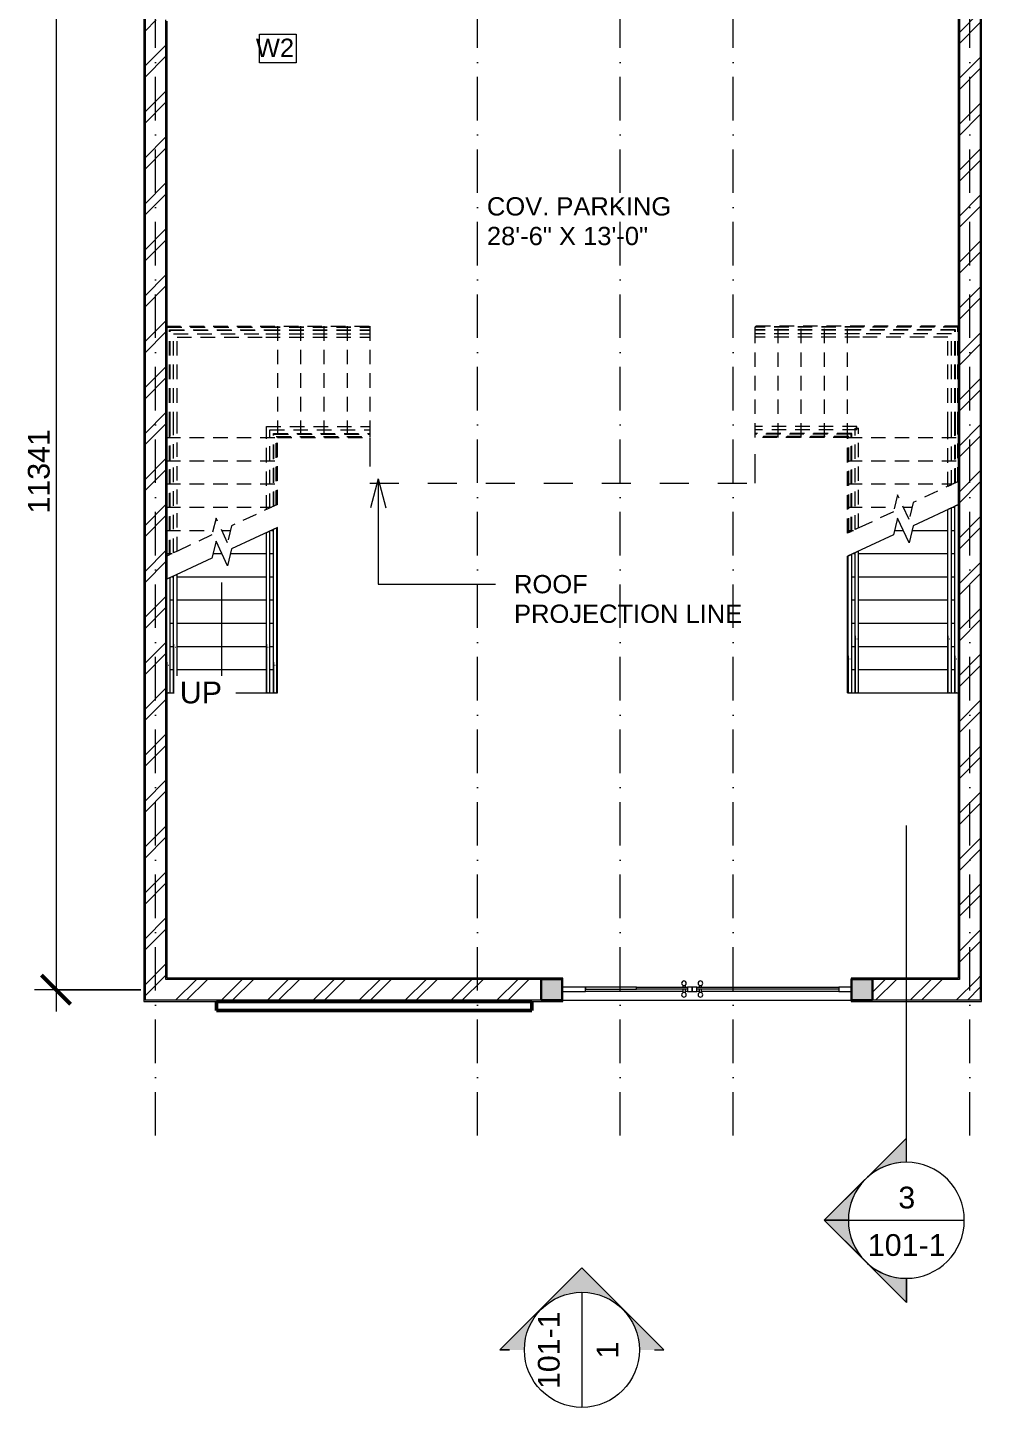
# Model space of a CAD drawing. Header units: millimetres. Extents: x -12349 to 27424, y -32504 to 3768.
# Drawn here: x -10432 to 13, y -31877 to -16772 of the extents above; entities that cross this region are included whole.
import ezdxf

# ---------------------------------------------------------------- set-up
doc = ezdxf.new("R2010")
doc.units = ezdxf.units.MM
for name, pattern in [('Dash', [635, 317.5, -317.5]), ('Dash Dot 3_16_', [793.75, 476.25, -158.75, 0, -158.75]), ('Overhead 1_16_', [257.96875, 158.75, -99.21875])]:
    doc.linetypes.add(name, pattern=pattern)
for name, color, linetype, lineweight in [('A-ANNO-DIMS', 8, 'Continuous', 9), ('A-ANNO-DIMS-100', 8, 'Continuous', 9), ('A-DETL-1', 8, 'Dash', 9), ('A-FLOR', 8, 'Continuous', 13), ('A-FLOR-HRAL', 6, 'Continuous', 9), ('A-FLOR-HRAL-1', 6, 'Overhead 1_16_', 9), ('A-FLOR-HRAL-MBND', 6, 'Overhead 1_16_', 9), ('A-GENM', 8, 'Continuous', 9), ('A-GENM-1', 8, 'Continuous', 20), ('A-GLAZ-IDEN', 7, 'Continuous', 9), ('A-WALL', 4, 'Continuous', 13), ('A-WALL-1', 7, 'Continuous', 13), ('A-WALL-2', 4, 'Continuous', 50), ('A-WALL-FNSH-1', 55, 'Continuous', 9), ('A-WALL-PATT-1', 8, 'Continuous', 9), ('G-ANNO-SYMB', 7, 'Continuous', 9), ('G-ANNO-TEXT-1', 37, 'Continuous', 9), ('S-COLS', 3, 'Continuous', 9), ('S-COLS-1', 3, 'Continuous', 30), ('S-GRID-1', 7, 'Dash Dot 3_16_', 9), ('S-STRS', 2, 'Continuous', 9), ('S-STRS-ANNO', 7, 'Continuous', 9), ('S-STRS-IDEN', 7, 'Continuous', 9), ('S-STRS-MBND', 2, 'Overhead 1_16_', 9), ('S-STRS-MBND-1', 2, 'Continuous', 9)]:
    doc.layers.add(name, color=color, linetype=linetype, lineweight=lineweight)
doc.styles.add('Arial', font='arial.ttf', dxfattribs={"height": 238.125})
doc.styles.add('Arial_2', font='arial.ttf', dxfattribs={"height": 200})
doc.dimstyles.new('Linear_-_3_32__Arial', dxfattribs={"dimscale": 304.8, "dimtxt": 242.94927, "dimasz": 1.041667, "dimexe": 0.78125, "dimexo": 0.520833, "dimgap": 0, "dimtad": 1, "dimdec": 0, "dimzin": 0, "dimdsep": 46, "dimtxsty": 'Arial', "dimblk1": 'OBLIQUE', "dimblk2": 'OBLIQUE', "dimsah": 1, "dimcen": 0.09, "dimdle": 0.78125, "dimazin": 0, "dimtfac": 1, "dimtdec": 4, "dimtix": 1, "dimtmove": 0, "dimatfit": 3, "dimfxl": 1, "dimtvp": 1, "dimtolj": 1, "dimtzin": 0, "dimarcsym": 2})
pattern_1 = [(45, (0, 0), (-251.447, 251.447), []), (45, (0, 381), (-251.447, 251.447), [])]

# ---------------------------------------------------------------- blocks, each defined once
blk = doc.blocks.new('Railing - Railing-233095-FGL')
at = {"layer": 'A-FLOR-HRAL-MBND'}
for p, q in [((21222, -6685), (21247, -6685)), ((21222, -7734), (21222, -6685)), ((21222, -6685), (21247, -6685)), ((21222, -7734), (21222, -6685)), ((21222, -6685), (21247, -6685)), ((21222, -7734), (21222, -6685)), ((21222, -6685), (21247, -6685)), ((21222, -7734), (21222, -6685)), ((21222, -6685), (21247, -6685)), ((21222, -7734), (21222, -6685)), ((21222, -6685), (21247, -6685)), ((21222, -7734), (21222, -6685)), ((21222, -6685), (21247, -6685)), ((21222, -7734), (21222, -6685)), ((21247, -7709), (21247, -6685)), ((21247, -7709), (21247, -6685)), ((21247, -7709), (21247, -6685)), ((21247, -7709), (21247, -6685)), ((21247, -7709), (21247, -6685)), ((21247, -7709), (21247, -6685)), ((21247, -7709), (21247, -6685)), ((22009, -7734), (21222, -7734)), ((22009, -7734), (21222, -7734)), ((22009, -7734), (21222, -7734)), ((22009, -7734), (21222, -7734)), ((22009, -7734), (21222, -7734)), ((22009, -7734), (21222, -7734)), ((22009, -7734), (21222, -7734)), ((21997, -7709), (21247, -7709)), ((21997, -7709), (21247, -7709)), ((21997, -7709), (21247, -7709)), ((21997, -7709), (21247, -7709)), ((21997, -7709), (21247, -7709)), ((21997, -7709), (21247, -7709)), ((21997, -7709), (21247, -7709))]:
    blk.add_line(p, q, dxfattribs=at)
blk = doc.blocks.new('Railing - Railing-233099-FGL')
at = {"layer": 'A-FLOR-HRAL-MBND'}
for p, q in [((20053, -6685), (20079, -6685)), ((20053, -7825), (20053, -6685)), ((20053, -6685), (20079, -6685)), ((20053, -7825), (20053, -6685)), ((20053, -6685), (20079, -6685)), ((20053, -7825), (20053, -6685)), ((20053, -6685), (20079, -6685)), ((20053, -7825), (20053, -6685)), ((20053, -6685), (20079, -6685)), ((20053, -7825), (20053, -6685)), ((20053, -6685), (20079, -6685)), ((20053, -7825), (20053, -6685)), ((20053, -6685), (20079, -6685)), ((20053, -7825), (20053, -6685)), ((20079, -7825), (20079, -6685)), ((20079, -7825), (20079, -6685)), ((20079, -7825), (20079, -6685)), ((20079, -7825), (20079, -6685)), ((20079, -7825), (20079, -6685)), ((20079, -7825), (20079, -6685)), ((20079, -7825), (20079, -6685)), ((20053, -8903), (20053, -7825)), ((20053, -8903), (20053, -7825)), ((20053, -8903), (20053, -7825)), ((20053, -8903), (20053, -7825)), ((20053, -8903), (20053, -7825)), ((20053, -8903), (20053, -7825)), ((20053, -8903), (20053, -7825)), ((20079, -8877), (20079, -7825)), ((20079, -8877), (20079, -7825)), ((20079, -8877), (20079, -7825)), ((20079, -8877), (20079, -7825)), ((20079, -8877), (20079, -7825)), ((20079, -8877), (20079, -7825)), ((20079, -8877), (20079, -7825)), ((21136, -8903), (20053, -8903)), ((21136, -8903), (20053, -8903)), ((21136, -8903), (20053, -8903)), ((21136, -8903), (20053, -8903)), ((21136, -8903), (20053, -8903)), ((21136, -8903), (20053, -8903)), ((21136, -8903), (20053, -8903)), ((21136, -8877), (20079, -8877)), ((21136, -8877), (20079, -8877)), ((21136, -8877), (20079, -8877)), ((21136, -8877), (20079, -8877)), ((21136, -8877), (20079, -8877)), ((21136, -8877), (20079, -8877)), ((21136, -8877), (20079, -8877)), ((22542, -8877), (21136, -8877)), ((22542, -8877), (21136, -8877)), ((22542, -8877), (21136, -8877)), ((22542, -8877), (21136, -8877)), ((22542, -8877), (21136, -8877)), ((22542, -8877), (21136, -8877)), ((22542, -8877), (21136, -8877)), ((22554, -8903), (21136, -8903)), ((22554, -8903), (21136, -8903)), ((22554, -8903), (21136, -8903)), ((22554, -8903), (21136, -8903)), ((22554, -8903), (21136, -8903)), ((22554, -8903), (21136, -8903)), ((22554, -8903), (21136, -8903))]:
    blk.add_line(p, q, dxfattribs=at)
blk = doc.blocks.new('Top Rail Type - Top Rail_Internal_-233107-FGL')
at = {"layer": 'A-FLOR-HRAL'}
for p, q in [((24054, -7703), (23719, -7703)), ((23719, -7741), (24054, -7741)), ((23750, -7724), (23750, -7720))]:
    blk.add_line(p, q, dxfattribs=at)
at = {"layer": 'A-FLOR-HRAL', "flags": 128}
blk.add_lwpolyline([(24054, -7720), (24054, -7722), (24054, -7723)], dxfattribs=at)
blk = doc.blocks.new('Top Rail Type - Top Rail_Internal_-V10-FGL')
at = {"layer": 'A-FLOR-HRAL'}
for p, q in [((22248, -7703), (22266, -7741)), ((24054, -7703), (22248, -7703)), ((24054, -7741), (24054, -7703)), ((24054, -7741), (22266, -7741))]:
    blk.add_line(p, q, dxfattribs=at)
at = {"layer": 'A-FLOR-HRAL-1'}
for p, q in [((21215, -6685), (21253, -6685)), ((21215, -7741), (21215, -6685)), ((21253, -7703), (21253, -6685)), ((21994, -7703), (21253, -7703)), ((21994, -7703), (22012, -7741)), ((22012, -7741), (21215, -7741))]:
    blk.add_line(p, q, dxfattribs=at)
blk = doc.blocks.new('Handrail Type - Handrail_Internal_-233120-FGL')
at = {"layer": 'A-FLOR-HRAL'}
for p, q in [((24054, -7779), (23523, -7779)), ((23523, -7817), (24054, -7817)), ((23553, -7800), (23553, -7796))]:
    blk.add_line(p, q, dxfattribs=at)
at = {"layer": 'A-FLOR-HRAL', "flags": 128}
blk.add_lwpolyline([(24054, -7796), (24054, -7798), (24054, -7800)], dxfattribs=at)
blk = doc.blocks.new('Handrail Type - Handrail_Internal_-V11-FGL')
at = {"layer": 'A-FLOR-HRAL'}
for p, q in [((22284, -7779), (22302, -7817)), ((24054, -7779), (22284, -7779)), ((24054, -7817), (22302, -7817)), ((24054, -7817), (24054, -7779))]:
    blk.add_line(p, q, dxfattribs=at)
at = {"layer": 'A-FLOR-HRAL-1'}
for p, q in [((21139, -6685), (21177, -6685)), ((21139, -7817), (21139, -6685)), ((21177, -7779), (21177, -6685)), ((22048, -7817), (21139, -7817)), ((22030, -7779), (21177, -7779)), ((22030, -7779), (22048, -7817))]:
    blk.add_line(p, q, dxfattribs=at)
blk = doc.blocks.new('Top Rail Type - Top Rail_Internal_-233133-FGL')
at = {"layer": 'A-FLOR-HRAL'}
for p, q in [((24054, -8871), (23719, -8871)), ((23719, -8909), (23755, -8909)), ((23750, -8892), (23750, -8888))]:
    blk.add_line(p, q, dxfattribs=at)
at = {"layer": 'A-FLOR-HRAL', "flags": 128}
blk.add_lwpolyline([(24054, -8888), (24054, -8890), (24054, -8892)], dxfattribs=at)
blk = doc.blocks.new('Top Rail Type - Top Rail_Internal_-V12-FGL')
at = {"layer": 'A-FLOR-HRAL'}
for p, q in [((22793, -8871), (22811, -8909)), ((24054, -8871), (22793, -8871)), ((23750, -8909), (22811, -8909)), ((24054, -8905), (24054, -8871))]:
    blk.add_line(p, q, dxfattribs=at)
at = {"layer": 'A-FLOR-HRAL-1'}
for p, q in [((20047, -6685), (20085, -6685)), ((20047, -7825), (20047, -6685)), ((20085, -7825), (20085, -6685)), ((20047, -8909), (20047, -7825)), ((20085, -8871), (20085, -7825)), ((21136, -8909), (20047, -8909)), ((21136, -8871), (20085, -8871)), ((22539, -8871), (21136, -8871)), ((22557, -8909), (21136, -8909)), ((22539, -8871), (22557, -8909))]:
    blk.add_line(p, q, dxfattribs=at)
blk = doc.blocks.new('Handrail Type - Handrail_Internal_-233147-FGL')
at = {"layer": 'A-FLOR-HRAL'}
for p, q in [((24054, -8795), (23523, -8795)), ((23523, -8833), (24054, -8833)), ((23553, -8816), (23553, -8812))]:
    blk.add_line(p, q, dxfattribs=at)
at = {"layer": 'A-FLOR-HRAL', "flags": 128}
blk.add_lwpolyline([(24054, -8812), (24054, -8814), (24054, -8816)], dxfattribs=at)
blk = doc.blocks.new('Handrail Type - Handrail_Internal_-V13-FGL')
at = {"layer": 'A-FLOR-HRAL'}
for p, q in [((22758, -8795), (22776, -8833)), ((24054, -8795), (22758, -8795)), ((24054, -8833), (22776, -8833)), ((24054, -8833), (24054, -8795))]:
    blk.add_line(p, q, dxfattribs=at)
at = {"layer": 'A-FLOR-HRAL-1'}
for p, q in [((20123, -6685), (20161, -6685)), ((20123, -7825), (20123, -6685)), ((20161, -7825), (20161, -6685)), ((20123, -8833), (20123, -7825)), ((20161, -8795), (20161, -7825)), ((21136, -8833), (20123, -8833)), ((21136, -8795), (20161, -8795)), ((22504, -8795), (21136, -8795)), ((22522, -8833), (21136, -8833)), ((22504, -8795), (22522, -8833))]:
    blk.add_line(p, q, dxfattribs=at)
blk = doc.blocks.new('Railing - Railing-233194-FGL')
at = {"layer": 'A-FLOR-HRAL-MBND'}
for p, q in [((20053, -246), (20053, -1323)), ((21136, -246), (20053, -246)), ((20053, -246), (20053, -1323)), ((21136, -246), (20053, -246)), ((20053, -246), (20053, -1323)), ((21136, -246), (20053, -246)), ((20053, -246), (20053, -1323)), ((21136, -246), (20053, -246)), ((20053, -246), (20053, -1323)), ((21136, -246), (20053, -246)), ((20053, -246), (20053, -1323)), ((21136, -246), (20053, -246)), ((20053, -246), (20053, -1323)), ((21136, -246), (20053, -246)), ((20079, -272), (20079, -1323)), ((21136, -272), (20079, -272)), ((20079, -272), (20079, -1323)), ((21136, -272), (20079, -272)), ((20079, -272), (20079, -1323)), ((21136, -272), (20079, -272)), ((20079, -272), (20079, -1323)), ((21136, -272), (20079, -272)), ((20079, -272), (20079, -1323)), ((21136, -272), (20079, -272)), ((20079, -272), (20079, -1323)), ((21136, -272), (20079, -272)), ((20079, -272), (20079, -1323)), ((21136, -272), (20079, -272)), ((21743, -246), (21136, -246)), ((21743, -246), (21136, -246)), ((21743, -246), (21136, -246)), ((21743, -246), (21136, -246)), ((21743, -246), (21136, -246)), ((21743, -246), (21136, -246)), ((21743, -246), (21136, -246)), ((21755, -272), (21136, -272)), ((21755, -272), (21136, -272)), ((21755, -272), (21136, -272)), ((21755, -272), (21136, -272)), ((21755, -272), (21136, -272)), ((21755, -272), (21136, -272)), ((21755, -272), (21136, -272)), ((20053, -1323), (20053, -2464)), ((20053, -1323), (20053, -2464)), ((20053, -1323), (20053, -2464)), ((20053, -1323), (20053, -2464)), ((20053, -1323), (20053, -2464)), ((20053, -1323), (20053, -2464)), ((20053, -1323), (20053, -2464)), ((20079, -1323), (20079, -2464)), ((20079, -1323), (20079, -2464)), ((20079, -1323), (20079, -2464)), ((20079, -1323), (20079, -2464)), ((20079, -1323), (20079, -2464)), ((20079, -1323), (20079, -2464)), ((20079, -1323), (20079, -2464)), ((20079, -2464), (20053, -2464)), ((20079, -2464), (20053, -2464)), ((20079, -2464), (20053, -2464)), ((20079, -2464), (20053, -2464)), ((20079, -2464), (20053, -2464)), ((20079, -2464), (20053, -2464)), ((20079, -2464), (20053, -2464))]:
    blk.add_line(p, q, dxfattribs=at)
blk = doc.blocks.new('Railing - Railing-233198-FGL')
at = {"layer": 'A-FLOR-HRAL-MBND'}
for p, q in [((21222, -1415), (21222, -2464)), ((22288, -1415), (21222, -1415)), ((21222, -1415), (21222, -2464)), ((22288, -1415), (21222, -1415)), ((21222, -1415), (21222, -2464)), ((22288, -1415), (21222, -1415)), ((21222, -1415), (21222, -2464)), ((22288, -1415), (21222, -1415)), ((21222, -1415), (21222, -2464)), ((22288, -1415), (21222, -1415)), ((21222, -1415), (21222, -2464)), ((22288, -1415), (21222, -1415)), ((21222, -1415), (21222, -2464)), ((22288, -1415), (21222, -1415)), ((21247, -1440), (21247, -2464)), ((22300, -1440), (21247, -1440)), ((21247, -1440), (21247, -2464)), ((22300, -1440), (21247, -1440)), ((21247, -1440), (21247, -2464)), ((22300, -1440), (21247, -1440)), ((21247, -1440), (21247, -2464)), ((22300, -1440), (21247, -1440)), ((21247, -1440), (21247, -2464)), ((22300, -1440), (21247, -1440)), ((21247, -1440), (21247, -2464)), ((22300, -1440), (21247, -1440)), ((21247, -1440), (21247, -2464)), ((22300, -1440), (21247, -1440)), ((21247, -2464), (21222, -2464)), ((21247, -2464), (21222, -2464)), ((21247, -2464), (21222, -2464)), ((21247, -2464), (21222, -2464)), ((21247, -2464), (21222, -2464)), ((21247, -2464), (21222, -2464)), ((21247, -2464), (21222, -2464))]:
    blk.add_line(p, q, dxfattribs=at)
blk = doc.blocks.new('Top Rail Type - Top Rail_Internal_-233206-FGL')
at = {"layer": 'A-FLOR-HRAL'}
for p, q in [((23689, -240), (23650, -240)), ((23650, -278), (24054, -278)), ((23684, -261), (23684, -257))]:
    blk.add_line(p, q, dxfattribs=at)
at = {"layer": 'A-FLOR-HRAL', "flags": 128}
blk.add_lwpolyline([(24054, -257), (24054, -259), (24054, -261)], dxfattribs=at)
blk = doc.blocks.new('Top Rail Type - Top Rail_Internal_-V14-FGL')
at = {"layer": 'A-FLOR-HRAL'}
for p, q in [((21994, -240), (22012, -278)), ((23684, -240), (21994, -240)), ((24054, -278), (22012, -278)), ((24054, -278), (24054, -241))]:
    blk.add_line(p, q, dxfattribs=at)
at = {"layer": 'A-FLOR-HRAL-1'}
for p, q in [((20047, -240), (20047, -1323)), ((21136, -240), (20047, -240)), ((20085, -278), (20085, -1323)), ((21136, -278), (20085, -278)), ((21740, -240), (21136, -240)), ((21758, -278), (21136, -278)), ((21740, -240), (21758, -278)), ((20047, -1323), (20047, -2464)), ((20085, -1323), (20085, -2464)), ((20085, -2464), (20047, -2464))]:
    blk.add_line(p, q, dxfattribs=at)
blk = doc.blocks.new('Handrail Type - Handrail_Internal_-233220-FGL')
at = {"layer": 'A-FLOR-HRAL'}
for p, q in [((24054, -316), (23431, -316)), ((23431, -354), (24054, -354)), ((23464, -337), (23464, -333))]:
    blk.add_line(p, q, dxfattribs=at)
at = {"layer": 'A-FLOR-HRAL', "flags": 128}
blk.add_lwpolyline([(24054, -333), (24054, -335), (24054, -337)], dxfattribs=at)
blk = doc.blocks.new('Handrail Type - Handrail_Internal_-V15-FGL')
at = {"layer": 'A-FLOR-HRAL'}
for p, q in [((22030, -316), (22048, -354)), ((24054, -316), (22030, -316)), ((24054, -354), (22048, -354)), ((24054, -354), (24054, -316))]:
    blk.add_line(p, q, dxfattribs=at)
at = {"layer": 'A-FLOR-HRAL-1'}
for p, q in [((20123, -316), (20123, -1324)), ((21136, -316), (20123, -316)), ((20161, -354), (20161, -1324)), ((21136, -354), (20161, -354)), ((21776, -316), (21136, -316)), ((21794, -354), (21136, -354)), ((21776, -316), (21794, -354)), ((20123, -1324), (20123, -2464)), ((20161, -1324), (20161, -2464)), ((20161, -2464), (20123, -2464))]:
    blk.add_line(p, q, dxfattribs=at)
blk = doc.blocks.new('Top Rail Type - Top Rail_Internal_-233234-FGL')
at = {"layer": 'A-FLOR-HRAL'}
for p, q in [((24054, -1408), (23650, -1408)), ((23650, -1446), (24054, -1446)), ((23684, -1429), (23684, -1425))]:
    blk.add_line(p, q, dxfattribs=at)
at = {"layer": 'A-FLOR-HRAL', "flags": 128}
blk.add_lwpolyline([(24054, -1425), (24054, -1427), (24054, -1429)], dxfattribs=at)
blk = doc.blocks.new('Top Rail Type - Top Rail_Internal_-V16-FGL')
at = {"layer": 'A-FLOR-HRAL'}
for p, q in [((22539, -1408), (22557, -1446)), ((24054, -1408), (22539, -1408)), ((24054, -1446), (22557, -1446)), ((24054, -1446), (24054, -1408))]:
    blk.add_line(p, q, dxfattribs=at)
at = {"layer": 'A-FLOR-HRAL-1'}
for p, q in [((21215, -1408), (21215, -2464)), ((22285, -1408), (21215, -1408)), ((21253, -1446), (21253, -2464)), ((22303, -1446), (21253, -1446)), ((22285, -1408), (22303, -1446)), ((21253, -2464), (21215, -2464))]:
    blk.add_line(p, q, dxfattribs=at)
blk = doc.blocks.new('Handrail Type - Handrail_Internal_-233247-FGL')
at = {"layer": 'A-FLOR-HRAL'}
for p, q in [((24054, -1332), (23431, -1332)), ((23464, -1353), (23464, -1349)), ((23431, -1370), (24054, -1370))]:
    blk.add_line(p, q, dxfattribs=at)
at = {"layer": 'A-FLOR-HRAL', "flags": 128}
blk.add_lwpolyline([(24054, -1349), (24054, -1351), (24054, -1353)], dxfattribs=at)
blk = doc.blocks.new('Handrail Type - Handrail_Internal_-V17-FGL')
at = {"layer": 'A-FLOR-HRAL'}
for p, q in [((22504, -1332), (22522, -1370)), ((24054, -1332), (22504, -1332)), ((24054, -1370), (24054, -1332)), ((24054, -1370), (22522, -1370))]:
    blk.add_line(p, q, dxfattribs=at)
at = {"layer": 'A-FLOR-HRAL-1'}
for p, q in [((21177, -1351), (21139, -1351)), ((21139, -1351), (21139, -2464)), ((21158, -1370), (21158, -1332)), ((22250, -1332), (21158, -1332)), ((21177, -1351), (21177, -2464)), ((22250, -1332), (22268, -1370)), ((22268, -1370), (21158, -1370)), ((21177, -2464), (21139, -2464))]:
    blk.add_line(p, q, dxfattribs=at)
blk = doc.blocks.new('gate 16 - gate 16-237993-FGL')
at = {"layer": 'A-GENM'}
for p, q in [((-611, 0), (-609, 0)), ((-609, 0), (-51, 0)), ((-101, 20), (-97, 20)), ((-101, 19), (-101, 0)), ((-101, 19), (-97, 19)), ((-82, 20), (-75, 20)), ((-82, 19), (-75, 19)), ((-75, 0), (-75, 19)), ((51, 0), (1604, 0)), ((75, 20), (82, 20)), ((75, 19), (75, 0)), ((75, 19), (82, 19)), ((97, 20), (101, 20)), ((97, 19), (101, 19)), ((101, 0), (101, 19)), ((-101, -46), (-1168, -46)), ((-609, -19), (-611, -19)), ((-51, -19), (-609, -19)), ((-101, -19), (-101, -57)), ((-95, -57), (-101, -57)), ((-75, -57), (-85, -57)), ((-75, -57), (-75, -19)), ((-51, -46), (-75, -46)), ((1604, -19), (51, -19)), ((75, -46), (51, -46)), ((75, -19), (75, -57)), ((85, -57), (75, -57)), ((101, -57), (95, -57)), ((101, -57), (101, -19)), ((1604, -46), (101, -46))]:
    blk.add_line(p, q, dxfattribs=at)
for centre, start, end in [((-90, 44), 360, 180), ((-90, 44), 180, 360), ((90, 44), 360, 180), ((90, 44), 180, 360), ((-90, -82), 360, 180), ((-90, -82), 180, 360), ((90, -82), 360, 180), ((90, -82), 180, 360)]:
    blk.add_arc(centre, 25.4, start, end, dxfattribs=at)
at = {"layer": 'A-GENM-1'}
for p, q in [((-1168, 0), (-1419, 0)), ((-1419, 0), (-1419, -46)), ((-611, 0), (-1168, 0)), ((-1168, 0), (-1168, -19)), ((-1168, -46), (-1168, 0)), ((-611, -19), (-611, 0)), ((0, 0), (-51, 0)), ((-51, 0), (-51, -46)), ((51, 0), (0, 0)), ((0, 0), (0, -46)), ((0, -46), (0, 0)), ((51, -46), (51, 0)), ((1745, 0), (1604, 0)), ((1604, 0), (1604, -46)), ((-1419, -46), (-1168, -46)), ((-1168, -19), (-611, -19)), ((-51, -46), (0, -46)), ((0, -46), (51, -46)), ((1604, -46), (1745, -46))]:
    blk.add_line(p, q, dxfattribs=at)
blk = doc.blocks.new('M_Concrete-Rectangular-Column - 230x230mm-250367-FGL')
at = {"layer": 'S-COLS'}
blk.add_hatch(color=256, dxfattribs=at).paths.add_polyline_path([(115, 115), (-115, 115), (-115, -115), (115, -115)], flags=0)
at = {"layer": 'S-COLS-1'}
for p, q in [((115, 115), (-115, 115)), ((-115, 115), (-115, -115)), ((115, -115), (115, 115)), ((-115, -115), (115, -115))]:
    blk.add_line(p, q, dxfattribs=at)
blk = doc.blocks.new('Walls 1 - Walls 1-250758-FGL')
at = {"layer": 'A-WALL-2'}
for p, q in [((27532, -4910), (27432, -4910)), ((27432, -4910), (27432, -8364)), ((27532, -8364), (27532, -4910)), ((27432, -8364), (27532, -8364))]:
    blk.add_line(p, q, dxfattribs=at)
blk = doc.blocks.new('Elevation - Elevation_tag-235551-FGL')
at = {"layer": 'G-ANNO-SYMB'}
blk.add_line((-6.3, 0), (6.3, 0), dxfattribs=at)
blk.add_circle((0, 0), 6.3, dxfattribs=at)
blk = doc.blocks.new('Elevation - NCS Elev Tag Arrow-235542-FGL')
at = {"layer": 'G-ANNO-SYMB'}
h = blk.add_hatch(color=256, dxfattribs=at)
edge = h.paths.add_edge_path(flags=0)
edge.add_line((0, 8.98), (4.49, 4.49))
edge.add_arc((0, 0), 6.35, 45, 135)
edge.add_line((-4.49, 4.49), (0, 8.98))
h = blk.add_hatch(color=256, dxfattribs=at)
edge = h.paths.add_edge_path(flags=0)
edge.add_arc((0, 0), 6.35, 135, 180)
edge.add_line((-6.35, 0), (-8.98, 0))
edge.add_line((-8.98, 0), (-4.49, 4.49))
h = blk.add_hatch(color=256, dxfattribs=at)
edge = h.paths.add_edge_path(flags=0)
edge.add_line((4.49, 4.49), (8.98, 0))
edge.add_line((8.98, 0), (6.35, 0))
edge.add_arc((0, 0), 6.35, 360, 405)
for p, q in [((-8.98, 0), (0, 8.98)), ((0, 8.98), (8.98, 0)), ((-7.94, 0), (-8.98, 0)), ((-8.98, 0), (-7.94, 0)), ((7.94, 0), (8.98, 0)), ((7.94, 0), (8.98, 0))]:
    blk.add_line(p, q, dxfattribs=at)
blk = doc.blocks.new('Section - Section Head - Filled-22785-FGL')
at = {"layer": 'G-ANNO-SYMB'}
h = blk.add_hatch(color=256, dxfattribs=at)
edge = h.paths.add_edge_path(flags=0)
edge.add_line((-10.84, 4.49), (-6.35, 8.98))
edge.add_line((-6.35, 8.98), (-6.35, 6.35))
edge.add_arc((-6.35, 0), 6.35, 90, 135)
h = blk.add_hatch(color=256, dxfattribs=at)
edge = h.paths.add_edge_path(flags=0)
edge.add_arc((-6.35, 0), 6.35, 45, 90)
edge.add_line((-6.35, 6.35), (-6.35, 8.98))
edge.add_line((-6.35, 8.98), (-1.86, 4.49))
h = blk.add_hatch(color=256, dxfattribs=at)
edge = h.paths.add_edge_path(flags=0)
edge.add_arc((-6.35, 0), 6.36, 137.9216, 180)
edge.add_line((-12.71, 0), (-15.33, 0))
edge.add_line((-15.33, 0), (-11.07, 4.26))
h = blk.add_hatch(color=256, dxfattribs=at)
edge = h.paths.add_edge_path(flags=0)
edge.add_line((-1.63, 4.26), (2.63, 0))
edge.add_line((2.63, 0), (0.01, 0))
edge.add_arc((-6.35, 0), 6.36, 0, 42.0784)
for p, q in [((-6.35, 8.98), (-15.33, 0)), ((-6.35, 8.98), (-10.84, 4.49)), ((-6.35, 8.98), (2.63, 0)), ((-6.35, 6.35), (-6.35, 8.98)), ((-1.86, 4.49), (-6.35, 8.98)), ((-6.35, 8.98), (-6.35, 6.35)), ((-11.07, 4.26), (-15.33, 0)), ((2.63, 0), (-1.63, 4.26)), ((-15.33, 0), (-12.71, 0)), ((0.01, 0), (2.63, 0)), ((-12.7, 0), (-15.33, 0)), ((0, 0), (2.63, 0))]:
    blk.add_line(p, q, dxfattribs=at)
for radius, start, end in [(6.35, 360, 180), (6.35, 90, 135), (6.35, 45, 90), (6.36, 137.9216, 180), (6.36, 0, 42.0784), (6.35, 180, 360)]:
    blk.add_arc((-6.35, 0), radius, start, end, dxfattribs=at)
blk = doc.blocks.new('M_Window Tag - M_Window Tag-222506-FGL')
at = {"layer": 'A-GLAZ-IDEN'}
for p, q in [((-1.88, -1.6), (-1.88, 1.52)), ((-1.88, 1.52), (2.16, 1.52)), ((2.16, 1.52), (2.16, -1.6)), ((2.16, -1.6), (-1.88, -1.6))]:
    blk.add_line(p, q, dxfattribs=at)
blk = doc.blocks.new('DIMBLOCK10-FGL')
at = {"layer": 'A-ANNO-DIMS-100', "lineweight": 50}
for p, q in [((-10119, -15964), (-10278, -15805)), ((-10119, -15964), (-9961, -16123)), ((-10119, -27305), (-10278, -27146)), ((-10119, -27305), (-9961, -27464))]:
    blk.add_line(p, q, dxfattribs=at)
at = {"layer": 'A-ANNO-DIMS-100'}
for p, q in [((-10119, -15726), (-10119, -27543)), ((-10054, -15964), (-10358, -15964)), ((-10119, -15964), (-10054, -15964)), ((-9191, -27305), (-10358, -27305)), ((-10119, -27305), (-9191, -27305))]:
    blk.add_line(p, q, dxfattribs=at)
at = {"layer": 'A-ANNO-DIMS-100', "color": 0, "insert": (-10429, -22092), "char_height": 238.1, "width": 1098.88, "attachment_point": 1, "rotation": 90, "line_spacing_factor": 0.941778, "style": 'Arial'}
blk.add_mtext('11341', dxfattribs=at)
blk = doc.blocks.new('_Oblique')
at = {"color": 0, "linetype": 'ByBlock', "lineweight": -2}
blk.add_line((-0.5, -0.5), (0.5, 0.5), dxfattribs=at)

msp = doc.modelspace()

# ---------------------------------------------------------------- hatches: boundary and pattern name
at = {"layer": 'A-WALL-PATT-1'}
h = msp.add_hatch(dxfattribs=at)
h.set_pattern_fill('FP_1', color=256, style=0, pattern_type=2)
h.set_pattern_definition(pattern_1)
h.paths.add_polyline_path([(-228.6, -27190.7), (0, -27190.7), (0, -16078.2), (-228.6, -16078.2), (-228.6, -27178)], flags=0)
h = msp.add_hatch(dxfattribs=at)
h.set_pattern_fill('FP_1', color=256, style=0, pattern_type=2)
h.set_pattern_definition(pattern_1)
h.paths.add_polyline_path([(-8917.7, -27419.3), (-8917.7, -16687.8), (-9146.3, -16687.8), (-9146.3, -27419.3)], flags=0)
h = msp.add_hatch(dxfattribs=at)
h.set_pattern_fill('FP_1', color=256, style=0, pattern_type=2)
h.set_pattern_definition(pattern_1)
h.paths.add_polyline_path([(-4572.6, -27419.3), (-4572.6, -27190.7), (-4577.6, -27191), (-4577.6, -27419.3)], flags=0)
h.paths.add_polyline_path([(-4881.8, -27419.3), (-4807.6, -27419.3), (-4807.6, -27190.7), (-8917.7, -27190.7), (-8917.7, -27419.3), (-8905, -27419.3)], flags=0)
h = msp.add_hatch(dxfattribs=at)
h.set_pattern_fill('FP_1', color=256, style=0, pattern_type=2)
h.set_pattern_definition(pattern_1)
h.paths.add_polyline_path([(0, -27419.3), (0, -27190.7), (-1179.3, -27190.7), (-1179.3, -27419.3), (-858.5, -27419.3)], flags=0)
h.paths.add_polyline_path([(-1414.3, -27419.3), (-1409.3, -27418.3), (-1409.3, -27190.7), (-1414.3, -27190.7)], flags=0)

# ---------------------------------------------------------------- linework, layer by layer
at = {"layer": 'A-DETL-1'}
for p, q in [((-6685.1, -21259.8), (-6685.1, -21759.8)), ((-2463.8, -21759.8), (-2463.8, -21259.8)), ((-6685.1, -21759.8), (-2463.8, -21759.8))]:
    msp.add_line(p, q, dxfattribs=at)
at = {"layer": 'A-FLOR'}
msp.add_line((-4572.6, -27419.3), (-1414.3, -27419.3), dxfattribs=at)
at = {"layer": 'A-WALL-1'}
for p, q in [((-9146.3, 0), (-9146.3, -27419.3)), ((-228.6, -16078.2), (-228.6, -27190.7)), ((0, -16078.2), (0, -27419.3)), ((-8917.7, -27190.7), (-8917.7, -16687.8)), ((-4807.6, -27190.7), (-8917.7, -27190.7)), ((-4572.6, -27190.7), (-4577.6, -27190.7)), ((-4572.6, -27419.3), (-4572.6, -27190.7)), ((-1414.3, -27190.7), (-1414.3, -27419.3)), ((-1409.3, -27190.7), (-1414.3, -27190.7)), ((-228.6, -27190.7), (-1179.3, -27190.7)), ((-4807.6, -27419.3), (-9146.3, -27419.3)), ((-4572.6, -27419.3), (-4577.6, -27419.3)), ((-1409.3, -27419.3), (-1414.3, -27419.3)), ((0, -27419.3), (-1179.3, -27419.3))]:
    msp.add_line(p, q, dxfattribs=at)
at = {"layer": 'A-WALL-FNSH-1'}
for p, q in [((-9159, 12.7), (-9159, -27432)), ((12.7, -27432), (12.7, 12.7)), ((-241.3, -16090.9), (-241.3, -21995.2)), ((-8905, -22809.2), (-8905, -16700.5)), ((-241.3, -23683.3), (-241.3, -27178)), ((-8905, -27178), (-8905, -23749.5)), ((-4572.6, -27178), (-8905, -27178)), ((-4572.6, -27190.7), (-4572.6, -27178)), ((-241.3, -27178), (-1414.3, -27178)), ((-1414.3, -27178), (-1414.3, -27190.7)), ((-9159, -27432), (-4572.6, -27432)), ((-4572.6, -27432), (-4572.6, -27419.3)), ((-1414.3, -27419.3), (-1414.3, -27432)), ((-1414.3, -27432), (12.7, -27432))]:
    msp.add_line(p, q, dxfattribs=at)
at = {"layer": 'G-ANNO-SYMB'}
for p, q in [((-809.4, -29193.5), (-809.4, -25507.6)), ((-1444.4, -29828.5), (-174.4, -29828.5))]:
    msp.add_line(p, q, dxfattribs=at)
at = {"layer": 'G-ANNO-TEXT-1'}
for p, q in [((-6592.8, -21711.3), (-6677.8, -22028.8)), ((-6592.8, -21711.3), (-6507.7, -22028.8)), ((-6592.8, -21711.3), (-6592.8, -22864.6)), ((-6592.8, -22864.6), (-5308.5, -22864.6))]:
    msp.add_line(p, q, dxfattribs=at)
at = {"layer": 'S-GRID-1'}
for p, q in [((-9029.7, -28901.4), (-9029.7, 1730.3)), ((-5505.5, -28901.4), (-5505.5, 1730.3)), ((-3943.4, -28901.4), (-3943.4, 1730.3)), ((-2705.1, -28901.4), (-2705.1, 1730.3)), ((-114.3, -28901.4), (-114.3, 1730.3))]:
    msp.add_line(p, q, dxfattribs=at)
at = {"layer": 'S-STRS'}
for p, q in [((-298.4, -22021.8), (-278, -22021.8)), ((-239.9, -22021.8), (-233.5, -22021.8)), ((-233.5, -22021.8), (-233.5, -21991.5)), ((-7761.1, -22275.8), (-7740.7, -22275.8)), ((-7702.6, -22275.8), (-7696.2, -22275.8)), ((-7696.2, -22275.8), (-7696.2, -22245.5)), ((-7696.2, -22529.8), (-7696.2, -22275.8)), ((-938.8, -22275.8), (-843.1, -22275.8)), ((-747.4, -22275.8), (-354.2, -22275.8)), ((-316.1, -22275.8), (-278, -22275.8)), ((-8401.5, -22529.8), (-8305.8, -22529.8)), ((-8210.1, -22529.8), (-7816.9, -22529.8)), ((-7778.8, -22529.8), (-7740.7, -22529.8)), ((-7702.6, -22529.8), (-7696.2, -22529.8)), ((-7696.2, -22783.8), (-7696.2, -22529.8)), ((-1452.7, -22783.8), (-1452.7, -22560.1)), ((-1387.8, -22529.8), (-1370.2, -22529.8)), ((-1332.1, -22529.8), (-354.2, -22529.8)), ((-316.1, -22529.8), (-278, -22529.8)), ((-8850.5, -22783.8), (-8832.9, -22783.8)), ((-8794.8, -22783.8), (-7816.9, -22783.8)), ((-7778.8, -22783.8), (-7740.7, -22783.8)), ((-7702.6, -22783.8), (-7696.2, -22783.8)), ((-7696.2, -23037.8), (-7696.2, -22783.8)), ((-1452.7, -23037.8), (-1452.7, -22783.8)), ((-1452.7, -22783.8), (-1446.4, -22783.8)), ((-1408.3, -22783.8), (-1370.2, -22783.8)), ((-1332.1, -22783.8), (-354.2, -22783.8)), ((-316.1, -22783.8), (-278, -22783.8)), ((-8871, -23037.8), (-8832.9, -23037.8)), ((-8794.8, -23037.8), (-7816.9, -23037.8)), ((-7778.8, -23037.8), (-7740.7, -23037.8)), ((-7702.6, -23037.8), (-7696.2, -23037.8)), ((-7696.2, -23291.8), (-7696.2, -23037.8)), ((-1452.7, -23291.8), (-1452.7, -23037.8)), ((-1452.7, -23037.8), (-1446.4, -23037.8)), ((-1408.3, -23037.8), (-1370.2, -23037.8)), ((-1332.1, -23037.8), (-354.2, -23037.8)), ((-316.1, -23037.8), (-278, -23037.8)), ((-8871, -23291.8), (-8832.9, -23291.8)), ((-8794.8, -23291.8), (-7816.9, -23291.8)), ((-7778.8, -23291.8), (-7740.7, -23291.8)), ((-7702.6, -23291.8), (-7696.2, -23291.8)), ((-7696.2, -23545.8), (-7696.2, -23291.8)), ((-1452.7, -23545.8), (-1452.7, -23291.8)), ((-1452.7, -23291.8), (-1446.4, -23291.8)), ((-1408.3, -23291.8), (-1370.2, -23291.8)), ((-1332.1, -23291.8), (-354.2, -23291.8)), ((-316.1, -23291.8), (-278, -23291.8)), ((-8871, -23545.8), (-8832.9, -23545.8)), ((-8794.8, -23545.8), (-7816.9, -23545.8)), ((-7778.8, -23545.8), (-7740.7, -23545.8)), ((-7702.6, -23545.8), (-7696.2, -23545.8)), ((-7696.2, -23799.8), (-7696.2, -23545.8)), ((-1452.7, -23799.8), (-1452.7, -23545.8)), ((-1452.7, -23545.8), (-1446.4, -23545.8)), ((-1408.3, -23545.8), (-1370.2, -23545.8)), ((-1332.1, -23545.8), (-354.2, -23545.8)), ((-316.1, -23545.8), (-278, -23545.8)), ((-8871, -23799.8), (-8832.9, -23799.8)), ((-8794.8, -23799.8), (-7816.9, -23799.8)), ((-7778.8, -23799.8), (-7740.7, -23799.8)), ((-7702.6, -23799.8), (-7696.2, -23799.8)), ((-7696.2, -24053.8), (-7696.2, -23799.8)), ((-1452.7, -24053.8), (-1452.7, -23799.8)), ((-1452.7, -23799.8), (-1446.4, -23799.8)), ((-1408.3, -23799.8), (-1370.2, -23799.8)), ((-1332.1, -23799.8), (-354.2, -23799.8)), ((-316.1, -23799.8), (-278, -23799.8)), ((-8871, -24053.8), (-8832.9, -24053.8)), ((-8794.8, -24053.8), (-7816.9, -24053.8)), ((-7778.8, -24053.8), (-7740.7, -24053.8)), ((-7702.6, -24053.8), (-7696.2, -24053.8)), ((-1452.7, -24053.8), (-1446.4, -24053.8)), ((-1408.3, -24053.8), (-1370.2, -24053.8)), ((-1332.1, -24053.8), (-354.2, -24053.8)), ((-316.1, -24053.8), (-278, -24053.8))]:
    msp.add_line(p, q, dxfattribs=at)
at = {"layer": 'S-STRS-ANNO'}
for p, q in [((-8305.8, -23037.8), (-8305.8, -22847.3)), ((-8305.8, -23291.8), (-8305.8, -23037.8)), ((-8305.8, -23545.8), (-8305.8, -23291.8)), ((-8305.8, -23799.8), (-8305.8, -23545.8)), ((-8305.8, -24053.8), (-8305.8, -23799.8))]:
    msp.add_line(p, q, dxfattribs=at)
at = {"layer": 'S-STRS-MBND'}
for p, q in [((-8915.4, -20040.6), (-6685.1, -20040.6)), ((-8915.4, -21476.2), (-8915.4, -20040.6)), ((-7696.2, -20040.6), (-7696.2, -21259.8)), ((-7442.2, -20040.6), (-7442.2, -21259.8)), ((-7188.2, -20040.6), (-7188.2, -21259.8)), ((-6934.2, -20040.6), (-6934.2, -21259.8)), ((-6685.1, -20040.6), (-6685.1, -21259.8)), ((-2463.8, -21259.8), (-2463.8, -20040.6)), ((-233.5, -20040.6), (-2463.8, -20040.6)), ((-2214.7, -21259.8), (-2214.7, -20040.6)), ((-1960.7, -21259.8), (-1960.7, -20040.6)), ((-1706.7, -21259.8), (-1706.7, -20040.6)), ((-1452.7, -21259.8), (-1452.7, -20040.6)), ((-233.5, -21124.3), (-233.5, -20040.6)), ((-8915.4, -21259.8), (-7696.2, -21259.8)), ((-7696.2, -21259.8), (-6685.1, -21259.8)), ((-7696.2, -21991.5), (-7696.2, -21259.8)), ((-1452.7, -21259.8), (-2463.8, -21259.8)), ((-1452.7, -22306.1), (-1452.7, -21259.8)), ((-1452.7, -21259.8), (-233.5, -21259.8)), ((-8915.4, -21513.8), (-7696.2, -21513.8)), ((-1452.7, -21513.8), (-233.5, -21513.8)), ((-233.5, -21737.5), (-735.2, -21971.5)), ((-8915.4, -21767.8), (-7696.2, -21767.8)), ((-1452.7, -21767.8), (-298.4, -21767.8)), ((-906, -21886.9), (-951, -22072.1)), ((-780.2, -22156.7), (-906, -21886.9)), ((-8915.4, -22021.8), (-7761.1, -22021.8)), ((-7696.2, -21991.5), (-8197.9, -22225.5)), ((-1452.7, -22021.8), (-938.8, -22021.8)), ((-843.1, -22021.8), (-747.4, -22021.8)), ((-735.2, -21971.5), (-780.2, -22156.7)), ((-8368.7, -22140.9), (-8413.7, -22326.1)), ((-8242.9, -22410.7), (-8368.7, -22140.9)), ((-951, -22072.1), (-1452.7, -22306.1)), ((-8915.4, -22275.8), (-8401.5, -22275.8)), ((-8413.7, -22326.1), (-8915.4, -22560.1)), ((-8305.8, -22275.8), (-8210.1, -22275.8)), ((-8197.9, -22225.5), (-8242.9, -22410.7)), ((-1452.7, -22275.8), (-1387.8, -22275.8)), ((-8905, -22529.8), (-8850.5, -22529.8))]:
    msp.add_line(p, q, dxfattribs=at)
at = {"layer": 'S-STRS-MBND-1'}
for p, q in [((-233.5, -21991.5), (-735.2, -22225.5)), ((-906, -22140.9), (-951, -22326.1)), ((-780.2, -22410.7), (-906, -22140.9)), ((-7696.2, -22245.5), (-8197.9, -22479.5)), ((-951, -22326.1), (-1452.7, -22560.1)), ((-735.2, -22225.5), (-780.2, -22410.7)), ((-8368.7, -22394.9), (-8413.7, -22580.1)), ((-8242.9, -22664.7), (-8368.7, -22394.9)), ((-8197.9, -22479.5), (-8242.9, -22664.7)), ((-8413.7, -22580.1), (-8915.4, -22814.1))]:
    msp.add_line(p, q, dxfattribs=at)

# ---------------------------------------------------------------- block references
at = {"layer": 'A-FLOR-HRAL', "rotation": 269.9999999999997}
for name in ['Top Rail Type - Top Rail_Internal_-V12-FGL', 'Railing - Railing-233099-FGL', 'Top Rail Type - Top Rail_Internal_-V14-FGL', 'Railing - Railing-233194-FGL', 'Handrail Type - Handrail_Internal_-V13-FGL', 'Handrail Type - Handrail_Internal_-V15-FGL', 'Handrail Type - Handrail_Internal_-V11-FGL', 'Handrail Type - Handrail_Internal_-V17-FGL', 'Top Rail Type - Top Rail_Internal_-V10-FGL', 'Railing - Railing-233095-FGL', 'Top Rail Type - Top Rail_Internal_-V16-FGL', 'Railing - Railing-233198-FGL', 'Handrail Type - Handrail_Internal_-233147-FGL', 'Handrail Type - Handrail_Internal_-233120-FGL', 'Handrail Type - Handrail_Internal_-233247-FGL', 'Handrail Type - Handrail_Internal_-233220-FGL', 'Top Rail Type - Top Rail_Internal_-233234-FGL', 'Top Rail Type - Top Rail_Internal_-233206-FGL', 'Top Rail Type - Top Rail_Internal_-233133-FGL', 'Top Rail Type - Top Rail_Internal_-233107-FGL']:
    msp.add_blockref(name, (0, 0), dxfattribs=at)
at = {"layer": 'A-GENM'}
msp.add_blockref('gate 16 - gate 16-237993-FGL', (-3154.3, -27278), dxfattribs=at)
at = {"layer": 'A-GLAZ-IDEN', "xscale": 99.99999999999993, "yscale": 99.99999999999993, "zscale": 99.99999999999993}
msp.add_blockref('M_Window Tag - M_Window Tag-222506-FGL', (-7705.7, -16996.2), dxfattribs=at)
at = {"layer": 'A-WALL', "rotation": 269.9999999999997}
msp.add_blockref('Walls 1 - Walls 1-250758-FGL', (0, 0), dxfattribs=at)
at = {"layer": 'G-ANNO-SYMB', "xscale": 99.99999999999993, "yscale": 99.99999999999993, "zscale": 99.99999999999993}
for name, p, rotation in [('Section - Section Head - Filled-22785-FGL', (-809.4, -29193.5), 89.99999999999991), ('Elevation - Elevation_tag-235551-FGL', (-4361.8, -31246.7), 269.9999999999998)]:
    msp.add_blockref(name, p, dxfattribs=dict(at, rotation=rotation))
msp.add_blockref('Elevation - NCS Elev Tag Arrow-235542-FGL', (-4361.8, -31246.7), dxfattribs=at)
at = {"layer": 'S-COLS', "rotation": 269.9999999999997}
for p in [(-4692.6, -27305), (-1294.3, -27305)]:
    msp.add_blockref('M_Concrete-Rectangular-Column - 230x230mm-250367-FGL', p, dxfattribs=at)

# ---------------------------------------------------------------- texts
at = {"layer": 'A-GLAZ-IDEN', "insert": (-7932.6, -16893.1), "char_height": 200, "width": 529.114, "attachment_point": 1, "style": 'Arial_2'}
msp.add_mtext('W2', dxfattribs=at)
at = {"layer": 'G-ANNO-SYMB', "attachment_point": 1, "style": 'Arial'}
for s, insert, char_height, width in [('3', (-897.2, -29460.5), 238.1, 224.472), ('101-1', (-1231.2, -29980), 238.12, 1034.177)]:
    msp.add_mtext(s, dxfattribs=dict(at, insert=insert, char_height=char_height, width=width))
at = {"layer": 'G-ANNO-SYMB', "attachment_point": 1, "rotation": 90, "style": 'Arial'}
for s, insert, char_height, width in [('101-1', (-4844.4, -31675.9), 238.12, 1034.177), ('1', (-4201.6, -31341.9), 238.1, 224.472)]:
    msp.add_mtext(s, dxfattribs=dict(at, insert=insert, char_height=char_height, width=width))
at = {"layer": 'G-ANNO-TEXT-1', "char_height": 200, "attachment_point": 1, "style": 'Arial_2'}
for s, insert, width in [('COV. PARKING', (-5402.4, -18629.1), 2493.248), ('28\'-6" X 13\'-0"', (-5402.4, -18953.3), 2172.573), ('ROOF ', (-5105.3, -22764.6), 1082.278), ('PROJECTION LINE ', (-5105.3, -23088.7), 3182.699)]:
    msp.add_mtext(s, dxfattribs=dict(at, insert=insert, width=width))

# ---------------------------------------------------------------- dimensions: what is measured, and where the dimension line sits
at = {"layer": 'A-ANNO-DIMS'}
dim = msp.add_linear_dim(base=(-10119.4, -27305), p1=(-9894.9, -15963.9), p2=(-9032, -27305), angle=90, dimstyle='Linear_-_3_32__Arial', override={"dimpost": '<>', "dimfxl": 11373.877922}, dxfattribs=at)
dim.commit()
dim.dimension.update_dxf_attribs({"geometry": 'DIMBLOCK10-FGL', "text_midpoint": (-10241, -21634.4)})

# ---------------------------------------------------------------- next in the draw order: texts
at = {"layer": 'S-STRS-IDEN', "insert": (-8765.5, -23931.5), "char_height": 238.12, "width": 551.682, "attachment_point": 1, "line_spacing_factor": 0.941778, "style": 'Arial', "bg_fill": 3, "box_fill_scale": 1.25, "bg_fill_color": 256, "bg_fill_true_color": 13158600, "bg_fill_transparency": 0}
msp.add_mtext('UP', dxfattribs=at)

doc.saveas('drawing.dxf')
